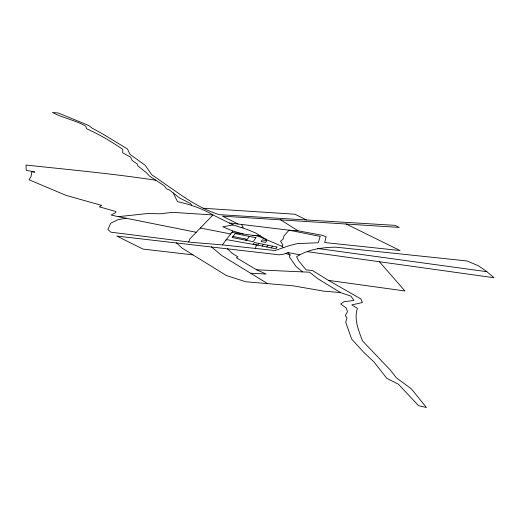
<?xml version="1.0" encoding="UTF-8"?>
<svg xmlns="http://www.w3.org/2000/svg" width="520" height="520" viewBox="0 0 520 520"><rect width="100%" height="100%" fill="white"/><g stroke="black" fill="none" stroke-linecap="round" stroke-linejoin="round"><path stroke-width="0.78" d="M255.366 248.43L256.458 244.927L226.356 239.597L222.352 244.888L191.692 242.359L110.806 232.161L107.9 229.431L110.734 223.249L117.877 219.719L126.055 218.238M299.546 254.768L287.918 252.531L290.069 255.047L289.367 256.88L295.945 266.357L302.478 271.895L309.543 272.2L317.714 278.649L340.509 292.584L350.981 296.147L353.912 300.443L343.993 301.736L340.73 303.959L346.242 308.042L347.471 311.688L345.312 315.588L347.022 317.882L345.709 322.173L351.644 339.06L363.695 352.281L373.951 361.92L386.854 378.397L398.463 384.248L418.561 405.697L426.465 407.518L411.34 388.85L396.338 377.8L390.52 370.272L362.414 340.808C358.722 330.369 353.717 319.501 357.422 308.321L351.825 304.915L362.401 302.543L360.861 298.928L328.49 280.384L312.546 270.55L306.085 269.834L298.831 261.014L296.595 256.724C308.165 249.301 322.244 247.39 335.738 247.156L467.123 260.962L478.433 265.824L486.285 271.193L494 277.726L307.275 251.654M188.675 241.982L189.891 238.856L212.992 214.955L233.149 224.952L247.267 229.502L255.879 233.103L266.247 239.558M271.382 247.897L272.461 246.136M266.819 246.987L267.923 245.232M262.262 246.083L263.387 244.328M257.706 245.174L258.856 243.425M246.565 240.357L249.333 236.418M245.661 240.181L246.383 239.155L232.895 236.47M231.888 232.375L258.05 236.061L281.957 246.266L282.834 245.083L280.566 241.208L283.023 239.297L283.992 235.865L289.042 230.178L297.98 230.789L322.133 235.287L326.118 236.75L324.721 242.547L400.062 250.523L346.093 223.99M225.901 240.201L232.921 231.023L243.165 233.961M222.352 244.888L275.002 250.536L288.938 245.758L297.303 243.62L318.208 242.749L320.222 236.411L289.042 230.178L229.561 223.008M288.067 252.701L283.244 254.274L279.318 254.839L116.825 236.073L143.032 249.087L193.011 254.885L226.291 275.502L245.797 281.762L293 285.805L323.505 291.096L340.509 292.584M233.149 224.952L222.722 226.766L232.921 231.023M241.319 227.63L243.263 227.37L241.534 224.445M155.831 180.245C112.742 173.667 69.309 169.728 26 165.042L26.273 170.306L34.86 172.042L31.87 171.828L31.057 176.488L29.062 179.777L66.125 195.403L101.731 205.419L99.307 206.817L115.895 211.523L115.772 212.68L111.117 215L118.248 216.671L147.342 213.571L160.517 213.779L172.49 212.336L212.992 214.955C202.196 208.52 189.897 204.321 177.573 201.695L173.212 192.946M227.35 248.697L231.744 252.967L237.868 256.861L236.392 257.738L256.601 269.802L302.478 271.895M250.978 273.247L266.149 274.053L256.601 269.802M191.575 205.023L190.6 203.58L179.556 197.944L169.514 190.028L166.569 188.844L163.891 185.542L149.584 176.144L146.477 172.764L137.748 165.815L137.234 163.988L132.087 160.44L130.656 157.177L122.72 152.828L122.778 149.39C111.326 141.512 99.223 134.323 86.456 128.68L85.891 126.256C75.511 120.159 63.154 118.203 52.475 112.483L58.298 113.009L88.569 125.405L91.852 127.946L102.726 133.978L127.465 148.987L130.072 154.401L145.119 165.237L151.834 174.805L178.769 193.492C191.328 202.222 204.724 210.223 219.466 214.682L395.038 225.355L399.256 227.422L222.482 216.158L238.024 224.022M203.106 208.254L294.957 214.221L306.377 219.967M252.785 235.319L260.28 235.917M317.584 248.475L486.87 271.694M328.49 280.384L404.957 290.979L379.36 261.716M200.291 227.994L230.659 233.974M118.248 216.671L196.19 232.278M285.805 253.435L290.069 255.047M193.011 254.885L181.935 247.949L176.261 242.801M267.169 283.381L221.793 255.573L211.38 246.811M280.501 219.752L297.98 230.789M281.957 246.266L283.627 247.722M277.004 247.039L275.945 248.807L253.156 244.27L254.326 242.528L277.004 247.039M266.721 240.721L265.629 242.431L261.125 241.534L262.243 239.831L266.721 240.721M255.918 237.725L253.227 241.683L232.128 237.484L235.066 233.584L255.918 237.725"/></g></svg>
